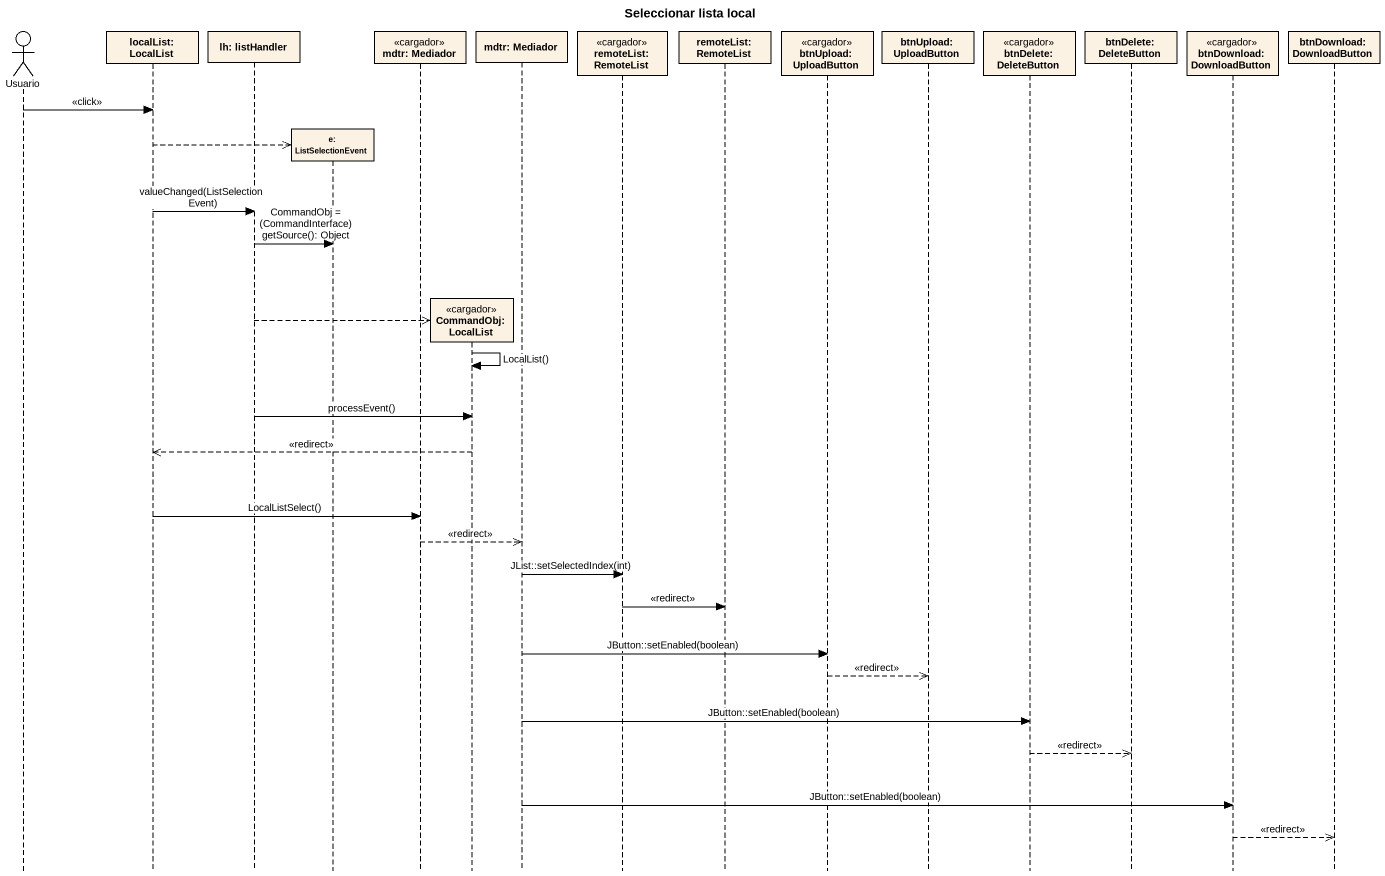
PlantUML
@startuml
title Seleccionar lista local
hide footbox
actor Usuario
participant "localList: LocalList" as localList_LocalList
participant "lh: listHandler" as lh_listHandler
participant "e: ListSelectionEvent" as e_ListSelectionEvent
participant "mdtr: Mediador" as mdtr_Mediador <<cargador>>
participant "CommandObj: LocalList" as CommandObj_LocalList <<cargador>>
participant "mdtr: Mediador" as mdtr_Mediador_2
participant "remoteList: RemoteList" as remoteList_RemoteList <<cargador>>
participant "remoteList: RemoteList" as remoteList_RemoteList_2
participant "btnUpload: UploadButton" as btnUpload_UploadButton <<cargador>>
participant "btnUpload: UploadButton" as btnUpload_UploadButton_2
participant "btnDelete: DeleteButton" as btnDelete_DeleteButton <<cargador>>
participant "btnDelete: DeleteButton" as btnDelete_DeleteButton_2
participant "btnDownload: DownloadButton" as btnDownload_DownloadButton <<cargador>>
participant "btnDownload: DownloadButton" as btnDownload_DownloadButton_2

Usuario -> localList_LocalList : <<click>>
localList_LocalList -->> e_ListSelectionEvent **
localList_LocalList -> lh_listHandler : valueChanged(ListSelectionEvent)
lh_listHandler -> e_ListSelectionEvent : CommandObj = (CommandInterface) getSource(): Object
lh_listHandler -->> CommandObj_LocalList **
CommandObj_LocalList -> CommandObj_LocalList : LocalList()
lh_listHandler -> CommandObj_LocalList : processEvent()
CommandObj_LocalList -->> localList_LocalList : <<redirect>>
localList_LocalList -> mdtr_Mediador : LocalListSelect()
mdtr_Mediador -->> mdtr_Mediador_2 : <<redirect>>
mdtr_Mediador_2 -> remoteList_RemoteList : JList::setSelectedIndex(int)
remoteList_RemoteList -> remoteList_RemoteList_2 : <<redirect>>
mdtr_Mediador_2 -> btnUpload_UploadButton : JButton::setEnabled(boolean)
btnUpload_UploadButton -->> btnUpload_UploadButton_2 : <<redirect>>
mdtr_Mediador_2 -> btnDelete_DeleteButton : JButton::setEnabled(boolean)
btnDelete_DeleteButton -->> btnDelete_DeleteButton_2 : <<redirect>>
mdtr_Mediador_2 -> btnDownload_DownloadButton : JButton::setEnabled(boolean)
btnDownload_DownloadButton -->> btnDownload_DownloadButton_2 : <<redirect>>
@enduml
